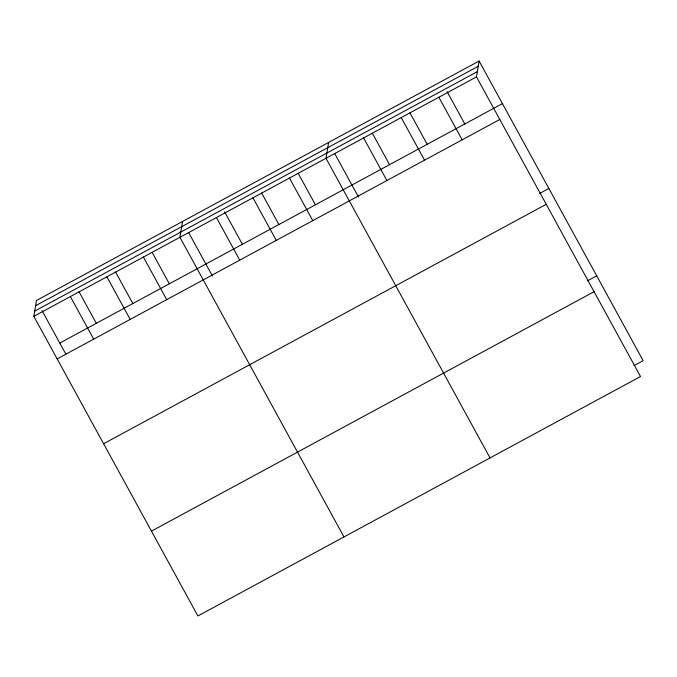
<?xml version="1.0" encoding="UTF-8"?>
<svg xmlns="http://www.w3.org/2000/svg" width="677" height="677" viewBox="0 0 677 677"><rect width="100%" height="100%" fill="white"/><g stroke="black" fill="none" stroke-linecap="round" stroke-linejoin="round"><path stroke-width="1.02" d="M479.104 61.04L476.481 76.89L640.518 376.522L197.896 615.96L33.85 316.328L36.482 300.478L479.104 61.04L643.15 360.672L633.977 365.631M182.545 221.464L179.921 237.314L343.958 536.946M328.616 142.449L325.984 158.3L490.03 457.931M35.61 305.708L478.241 66.27M34.713 311.098L477.344 71.66M33.85 316.328L476.481 76.89M59.796 343.061L502.419 103.623M57.164 358.912L499.795 119.474M539.687 193.419L548.861 188.451M103.606 443.74L546.237 204.302M587.534 280.811L596.708 275.844M151.453 531.132L594.084 291.694M447.057 91.573L464.794 123.976M438.857 97.243L462.171 139.826M409.94 112.856L427.179 144.328M401.233 117.595L424.547 160.178M372.316 133.208L389.554 164.68M363.608 137.947L386.922 180.531M334.692 153.561L358.488 197.024M298.176 173.312L315.414 204.792M289.468 178.051L312.782 220.643M261.66 193.063L278.89 224.544M252.953 197.811L276.267 240.394M224.637 211.893L242.374 244.295M216.437 217.562L239.751 260.146M188.629 232.575L212.426 276.038M152.113 252.326L169.343 283.807M143.397 257.065L166.72 299.657M115.598 272.078L132.827 303.558M106.881 276.825L130.196 319.409M79.074 291.838L96.312 323.31M70.366 296.577L93.68 339.16M42.05 310.658L65.847 354.13"/></g></svg>
